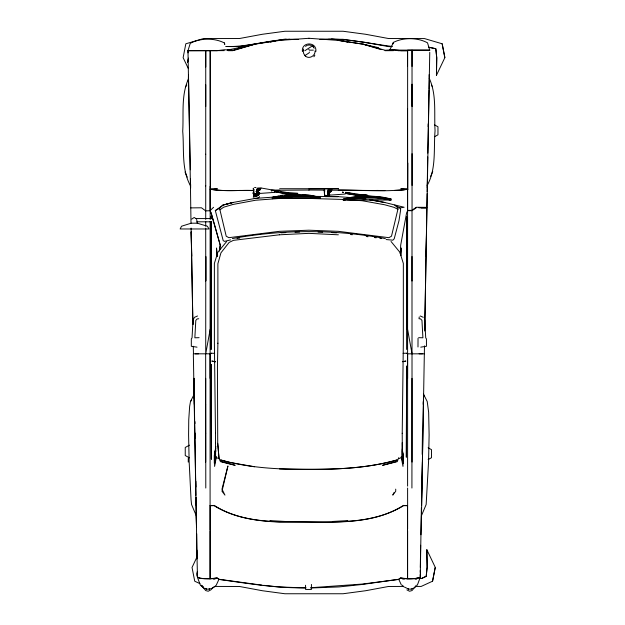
<?xml version="1.0" encoding="UTF-8"?>
<svg xmlns="http://www.w3.org/2000/svg" width="625" height="625" viewBox="0 0 625 625"><rect width="100%" height="100%" fill="white"/><g stroke="black" fill="none" stroke-linecap="round" stroke-linejoin="round"><path stroke-width="0.94" d="M205.672 462.07L205.687 433.125M205.703 228.148L205.766 281.047L205.758 256.633M205.719 185.961L205.727 154.203M205.687 433.227L205.664 353.812L193.336 353.82L196.227 515.617L191.555 504.523L191.055 499.727L189.141 461.516L188.594 434.945L188.75 419.789L189.641 406.391L190.5 401.492L194.18 394.281L195.93 495.398M214.742 460.68L214.734 463.523L214.305 463.234L214.305 455.422L214.75 454.992M215.5 457.531L215.492 459.367L215.07 459.055L215.078 451.477L215.508 451.109M215.742 451.797L215.742 449.969L215.313 450.273L215.297 457.891L215.734 458.188M402.586 459.297L402.586 462.063L403.031 461.781L403.047 454.148L402.594 453.758M407.602 378.352L407.625 353.836L406.609 353.219L403.117 353.328M412.016 66.469L412.023 50.18L407.641 50.18L407.578 210.383L412.055 210.375L412.023 50.187L429.758 50.211L427.516 42.812C417.469 37.422 403.578 37.273 393.461 42.375L389.719 50.102L429.789 50.148M412.039 106.398L412.07 84.352M411.992 256.492L411.992 281.031L412.023 210.672L416.297 207.773M412.039 106.008L412.055 84.219M412.039 462.07L411.992 280.766M423.531 394.281L421.484 515.617L426.156 504.523L428.57 461.516L429.117 434.945L428.648 412.297L427.211 401.492L423.531 394.281L424.078 396.117M190.469 187.969L187.984 50.664L190.266 43.336C200.312 37.938 214.203 37.797 224.312 42.898L224.75 44.258L224.312 42.898M205.727 154.281L205.75 50.695L188.023 50.727L188.016 52.891M205.711 226.211L205.719 221.359M205.719 219.422L205.719 185.727M205.664 404.32L205.711 378.352M210.078 529.906L210.133 221.383M407.742 189.391L401.016 188.75L407.742 189.391L407.812 163.023M190.461 179.078L190.578 188.25L190.664 184.461M411.922 488.039L411.992 378.352M272.398 197.445L272.375 198.664C287.883 194.68 304.352 194.664 319.883 198.562L319.898 197.242L309.688 195.141L296.102 194.219M319.898 197.344L319.883 198.562M343.367 199.086L343.344 200.148L390.844 200.047L390.867 198.984L388.125 198.922M215.492 442.695L215.398 457.398L219.023 458.555L220.445 461.641L235.172 465.312L221.727 461.648M428.156 126.719L428.18 123.836M429.063 89.078L429.297 74.43L429.477 79.742M417.984 346.984L418.031 338.305M424.703 331.008L427.141 193.648M402.219 433.383L403.32 343.25L403.344 263.461L399.891 252.273L391.023 241.469M420.312 567.422L420.656 545.25M422.188 454.359L422.453 433.164M421.844 481.242L421.57 498.18M421.953 488.016L424.477 345.859M415.438 586.43L421.172 586.43L432.555 581.211L435.242 567.336L426.836 549.68L427.133 567.203L426.18 576.312L421.539 578.477L418.977 578.531M429.047 90.031L427.805 153.117M417.312 585.227L420.234 577.383L420.359 572.875M427.367 183.75L426.992 207.375L416.312 207.273L412.047 210.172M423.172 404.297L423.219 401.648M407.625 530.867L407.625 578.766L415.117 578.602L420.234 577.352L420.289 574.406M420.312 573.031L421.383 507.57M427.203 187.734L427.719 156.93M421.602 505.633L422.414 462.07M188.344 68.594L183.133 57.664L185.82 43.789L203.492 38.57L239.414 38.531L262.344 34.273L284.922 31.25L343.062 31.25L365.641 34.273L388.562 38.531L424.484 38.57L442.156 43.789L444.844 57.664L436.438 75.32L436.758 57.891L435.852 48.727L428.539 47.219L435.781 48.688L436.734 57.797L436.438 75.297M210.141 186.359L210.195 189.219L213.07 189.305M272.375 198.664L272.398 197.344L282.547 195.195L295.133 194.289M295.305 194.477L295.289 195.359L296.742 195.484L296.766 194.344M368.039 195.914L380.656 196.773L390.867 198.875L390.852 200.195C375.32 196.297 358.852 196.312 343.344 200.297L343.367 198.977L353.516 196.836L366.102 195.922M429.758 52.328L427.305 187.453M424.727 329.117L426.938 207.852L421.164 207.93M426.031 256.172L426.547 231.906M421.398 515.555L420.945 534.75M258.117 188.539L257.438 188.828M257.859 190.031L259.898 189.648L260.102 188.359L259.258 188.297M329.648 189.906L328.398 190.469M328.688 192.438L328.234 189.836L331.055 189.969L330.688 191.43M427.187 191.75L427.289 187.961M188.273 81.148L188.477 74.945L190.305 169.789M400.312 253.758L400.695 245.094L406.602 212.898L407.625 210.703L407.547 108.438M309.477 52L309.102 52.852L304.922 55.57L303.633 53.445L303.18 50.93M253.289 197.297L253.789 194.945M400.766 255.664L401.219 247.977L400.766 255.562M427.187 185.453C436.523 168.695 433.492 149.062 435.062 130.734C434.016 113.297 436.773 94.711 429.273 78.344M420.281 572.164L420.281 570.32M419.242 316.891L419.008 318.734L420.523 318.891L421.953 320.359L422.906 337.781L418.664 337.672M219.445 250.867L220.195 245.094L211.156 212.914L210.086 210.703L210.086 189.211C224.437 191.656 239.188 190.023 253.68 190.539M219.508 250.883L220.258 245.109L211.102 212.898M217.891 343.406L217.883 263.734L220.945 252.828L229.125 242.43L233.438 240.336L279.336 234.805M253.461 192.664L253.062 192.93L253.75 194.57L256.57 194.703L256.648 194.18M324.609 195.812L327.539 196.336L327.617 195.812M258.141 188.867L257.258 189.273L258.672 189.336M258.867 188.781L260.242 188.664M329.109 190.5L328.227 190.906L329.641 190.977M329.828 190.422L331.242 190.484L329.133 190.281M188.5 78.859C181.008 95.234 183.758 113.812 182.711 131.25C184.281 149.586 181.258 169.211 190.586 185.969M303.336 50.672L303.633 49M315.086 50.93C315.414 56.148 308.555 59.766 304.922 55.57L305.539 56.008M210.195 329.281L205.719 353.812L205.766 256.508M432.555 581.211L435.25 567.469M216.383 456.812L214.594 466.422L214.453 454.32L215.898 446.539M426.836 549.742L427.156 567.109L426.25 576.273L421.57 578.531L419.648 578.477M274.312 191.734L288.875 194.242L296.07 194.367L288.867 193.984L274.312 191.734L274.289 192.398L258.172 193.562L256.547 192.383L256.539 190.82L259.977 190.078L260.969 188.023L259.133 188.18M345.281 193.375L359.844 195.875L367.039 196L359.836 195.617L345.281 193.375L345.258 194.039L329.133 195.195L327.516 194.016L327.508 192.453L330.945 191.711L331.938 189.656L328.5 190.398M188.469 58.102L187.453 62.469L188.547 58.977M304.797 50.758L312.602 45.75L314.203 48.289M193.633 396.117L194.18 394.281M407.625 210.703L412.023 210.672M430.555 176.602L432.742 171.5M256.57 194.703L258.562 192.875M327.539 196.336L329.531 194.516M398.68 458.555L398.633 457.82L397.266 461.641L382.539 465.312L395.984 461.648M197.25 556.406L192.039 567.469L194.734 581.211L199.898 583.617M271.414 190.875L272.227 190.609L271.703 190.914M342.781 192.312L343.195 192.242L342.375 192.375M394.023 492.555L392.758 495.117L395.719 491.266L395.719 489.133M193.453 353.516L193.273 346.273M313.898 56.766L314.867 55.156M185.359 87.172L186.789 85.047M259.461 189.266L259.211 189.594L259.914 189.625L259.273 190.102L256.453 189.969L257.344 189.164L257.266 188.203L260.18 188.539L258.867 188.672M257.867 192.742L257.055 193.438L256.75 191.703M226.695 241.469L217.828 252.273L214.375 263.461L214.391 343.25L215.492 433.383M190.5 401.492L191.656 400.188M213.586 207.281L210.094 210.641M213.695 586.938L210.844 589.867L208.188 591.242L205.703 590.57L201.273 585.227M191.773 219.094L194.219 217.469L196.672 219.094M416.406 585.164L412.008 590.57L409.523 591.242L406.867 589.867M230.578 239.891L224.516 241.383L223.203 240.648L215.328 210.578L219.555 208.25L222.984 205.094L232.961 202.477L255.57 198.367L277.008 196.859M253.75 194.57L254.172 194.203M324.719 196.203L325.141 195.836M214.992 453.758L214.539 454.148L214.555 461.781L215 462.063L215 460.219M296.156 194.477L296.648 194.07M367.125 196.117L367.617 195.703M190.781 207.891L201.461 207.789L205.719 210.891L210.133 210.719M216.016 448.734L215.594 449.07L215.602 456.469L216.031 456.672M237.734 48.68L239.047 47.703L254.734 44.18M305.57 46.398L306.859 45.445M215.328 210.578L222.984 205.094M413.18 588.531L415.492 586.93M219.93 209.82L223.664 207.203L232.984 204.453L255.523 200.25L279.734 198.43L308.852 198.43L343.367 199.453M258 189.945L256.453 189.969L257.586 190.805M258.883 194.477L256.781 195.906L253.961 195.773L253.062 192.93M329.805 194.586L328.023 195.07L327.422 191.602L328.312 190.805L328.234 189.836M328.398 191.453L329.945 191.422M328.023 195.07L328.57 194.695M401.852 458.188L402.289 457.891L402.266 450.273M399.359 578.758L400.672 577.883C407.055 579.422 413.93 579.242 420.234 577.383M424.25 353.82L407.625 353.82L406.609 353.219M214.641 353.344L211.102 353.219L210.086 353.828L210.109 378.352M211.148 353.234L210.195 353.812L205.664 353.789M434.594 136.688L437.961 134.836L437.961 126.773L434.594 124.914M189.461 445.148L185.242 447.469L185.242 455.531L189.461 457.852M428.133 459.578L431.508 457.719L431.508 449.656L428.133 447.797M211.164 588.656L214.57 586.938L216.281 585.102L219 579.195L217.039 577.883C210.656 579.359 203.773 579.234 197.477 577.383L196.859 550.094M411.266 588.945L412.555 588.367M197.523 315.984L194.492 317.32L193.055 319.836L192.039 337.844L191.312 338.914L191.312 346.281L197.023 347.156M209.203 588.992L210.156 588.578L209.211 588.914M366.586 195.984L366.562 197.117L368.023 196.992L367.734 195.977M257.328 193.25L258.938 192.695M257.695 191.867L258.398 191.977L258.055 192.438L257.742 191.773L258.445 191.883L257.75 192.117M328.664 193.5L329.414 193.859L328.711 193.406M398.688 458.555L402.32 457.398L402.219 442.695M324.828 195.68L327.172 195.93M253.859 194.047L256.203 194.289M233.867 50.414L254.742 44.18L279.586 40.422M288.867 193.984L290.219 193.594L289.117 193.469M359.836 195.617L361.188 195.227L360.086 195.102M257.859 193.156L259.195 192.797M257.055 193.438L259.727 192.703M254.969 44.18L232.977 50.266L224.43 49.742L216.828 50.703L210.266 50.672L210.438 189.391L217.156 188.75L210.438 189.391M223 205.094L232.961 202.469M225.898 204.328L232.938 202.484M270.266 42.125L276.773 40.484M307.617 45.281L309.133 44.945L311.406 45.445M407.766 189.219C384.844 192.258 361.398 189.781 338.305 190.219L366.344 190.562M278.859 196.234L272.398 197.344M280.703 195.844L282.547 195.453M344.289 199.039L357.391 196.805M227.164 50.109L239.047 47.703M403.18 361.609L405.906 361.062L402.391 361.75M407.625 189.211L403.289 190.055L394.633 190.414M219.555 208.25L226.219 236.203L228.844 237.68L279.336 231.336L308.852 230.195L338.375 231.336L388.867 237.68L391.492 236.203L398.156 208.25L394.719 205.094L399.898 207.961L404.133 207.266L384.742 202.484L369.688 199.742L384.742 202.477M254.547 187.555L256.023 187.469M342.898 192.07L342.383 192.508L343.078 192.617L342.492 192.273M420.734 347.148L426.445 346.273L426.445 338.906L425.719 337.836L424.703 319.82M236.992 238.484L239.711 238.086M398.562 579.289L362.383 584.453L339.047 586.922L310.805 587.992M276.391 40.5L239.172 46.633L226.281 46.531M278.312 40.234L281.203 39.828M283.133 39.562L289.883 39.289M232.391 238.562C282.992 229.312 334.727 229.312 385.328 238.562M283.344 39.359L286.18 39.047M259.531 189.039L260.258 188.961M330.5 190.672L331.219 190.594M258.68 188.266L258.023 188.336L259.43 188.406M258.07 188.438L258.727 188.367M329.695 190.008L329.031 190.078L330.398 190.039M330.445 190.141L329.836 190.312M330.492 190.242L331.148 190.172M258.805 189.117L258.047 189.195L259.508 189.148M329.773 190.758L329.016 190.836L330.477 190.789M198.75 318.75L197.227 318.906L195.805 320.375L194.852 337.797L199.094 337.68M347.805 520.602L332.594 521.469M279.359 40.422L309.086 38.281M256.586 189.875L258.977 189.789M258.273 189.758L259.117 189.695L257.18 189.383M328.555 192.438L327.422 191.602L329.102 191.484L328.125 191.641M329.242 191.391L330.078 191.328M330.648 191.453L328.828 191.672M284.484 195.312L289.328 194.961M310.766 587.734L362.336 584.062L398.625 579.445L400.508 578.016L407.5 578.695L407.5 505.68L403.578 505.68C366.469 528.07 320.766 520.797 279.648 522.07C257.008 521.195 233.672 517.742 214.055 505.68L210.133 505.68L210.141 578.695L217.133 578.016L219.016 579.445C247.859 583.359 276.664 588.453 305.898 587.773M210.078 505.641L214.242 505.406C242.18 523.266 276.977 522 308.852 521.922C340.727 522 375.523 523.266 403.469 505.406L407.625 505.641L407.625 528.93M279.344 234.805L308.852 233.359L338.367 234.805M281.18 232.828L285.789 232.617M295.016 232.203L299.633 232.023M404.641 189.305L407.516 189.219M276.047 197.352L316.242 197.266M344.281 199.055L346.102 199.008M348.844 198.938L386.297 198.875M206.234 589.172L209.445 589.086M372.797 190.508L378.242 190.43M426.758 207.875L418.805 207.797M271.773 190.32L309.086 190.031M271.094 190.312L279.711 190.211M298.422 39.469C273.828 37.734 250.195 47.461 225.742 46.477M391.57 46.609L388.812 46.633L365.086 42.375L342.922 39.289L328.453 39.289M251.367 190.562L253.273 190.547M195.266 353.812L198.617 353.789M384.961 50.688L393.516 50.648M407.914 50.672L401.352 50.703L393.75 49.742L385.203 50.266L363.211 44.18L338.594 40.422L308.852 38.281M285.117 521.469L269.914 520.602M253.891 190.508C239.453 189.953 224.695 191.789 210.414 189.219M213.125 578.789L215.07 578.781M403.023 586.43L388.562 586.469L365.641 590.727L343.062 593.75L284.922 593.75L262.344 590.727L239.414 586.469L214.492 586.43M309.086 188.758L338.469 188.727L279.711 188.727M367.055 194.68L361.195 194.695L345.773 192.344L351.234 193.445M361.203 194.953L365.109 194.945M392.484 46.477C368.398 43.578 344.367 37.672 319.828 39.391M224.258 50.625L187.984 50.664M397.883 50.703L407.625 50.703M292.375 196.656L279.773 196.664L310.797 196.336M325.336 196.656L337.938 196.656M196.008 218.57L211.836 218.57M196.938 221.805L211.836 221.805M197.227 223.188L191.219 223.188L181.547 226.227L180.148 228.969L209.023 228.969L207.367 226.227L197.227 223.188L196.781 219.914M386.125 239.547L392.852 240.18L394.203 238.82L399.008 220.625L400.672 209.641L399.898 207.961M213.234 578.852L215.125 578.852M402.586 578.852L404.477 578.852M228 50.664L232.75 50.688M384.898 190.586L327.82 190.156M402.633 578.781L404.586 578.789M308.852 190.031L324.977 190.133M419.125 353.789L422.477 353.812M313.703 196.367L337.953 196.656L352.484 197.688M279.484 468.93C318.812 469.43 359.039 470.867 397.227 459.898C368.562 468.031 338.5 469.438 308.852 469.422C279.211 469.43 249.141 468.078 220.484 459.898L229.266 462.289L254.438 466.781M239.461 190.43L244.914 190.508M258.438 190.062L259.305 190.078M329.406 191.695L330.883 191.258L328.148 191.016M408.266 589.086L411.469 589.172M318.078 232.023L322.695 232.203M305.93 587.953L278.664 586.922L263.727 585.344M327.422 191.602L330.242 191.734L330.594 192.227M258.164 188.641L259.57 188.703M259.57 188.812L260.273 188.852M331.914 232.617L336.531 232.828M368.047 196.172L373.867 196.57M376.781 196.766L390.867 198.875M296.109 194.469L299.016 194.672M302.898 194.93L308.727 195.328M347.133 199.711L362.188 200.734L384.719 204.773L394 207.336L397.906 209.281M354.414 197.828L365.922 199.055L362.156 198.367M330.227 189.93L331.07 189.992M261.859 585.141L219.148 579.289M331.531 39.047L338.141 39.781L347.438 42.125M360.086 195.359L361.188 195.484M350.492 234.516L352.352 234.742M374.375 237.547L376.188 237.781M379.805 238.242L381.617 238.477M366.227 236.484L368.039 236.727M338.344 40.422L362.969 44.18L378.656 47.703M353.055 193.727L354.875 194M356.695 194.281L359.43 194.703M275.719 191.102L278.453 191.523M280.273 191.805C278.664 193.422 313.211 193.789 289.367 192.953L261.008 187.984M215.313 361.75L211.797 361.062L215.438 361.789M310.625 195.586L319.898 197.242M254.109 198.047L255.57 198.375A3.273 1.852 -9.9 0 0 259.555 196.609M362.969 44.18L381.117 49.602M329.133 194.781L328.734 194.633A2.055 1.156 -9.9 0 1 326.578 195.727M258.164 193.148L257.766 192.992A2.055 1.156 -9.9 0 1 255.609 194.094M345.773 192.344L345.812 192.891M407.57 588.523L408.5 588.914M407.555 588.578L408.508 588.992M420.234 315.977L423.266 317.305M313.344 50.133L309.438 50.172L308.766 49.43M404.703 587.18L406.836 588.227M204.531 588.531L200.398 585.227L197.477 577.383L197.344 572.875M312.602 46.328L313.344 46.867L312.648 45.719L313.344 46.289M196.461 515.555L196.492 514.141M402.078 451.109L402.508 451.477L402.516 459.055L402.094 459.367L402.086 457.531M329.25 194.516L329.641 194.906M258.289 192.883L258.672 193.273M402.32 585.188L404.008 586.938M431.461 85.234L432.414 86.656M398.703 579.195L401.422 585.102M185.031 172.016L187.219 177.125M331.188 190.789L331.328 191.273M260.219 189.156L260.359 189.641M217.727 443.297L219.031 458.555L217.727 443.367L217.438 366.797L217.898 343.141M401.203 456.812L402.984 466.422L403.133 454.32L402.164 449.023M442.156 43.789L444.852 57.531M407.555 329.266L412.039 353.797M329.367 190.672L329.641 192.258M258.398 189.039L258.672 190.617M257.266 188.203L257.57 189.938M324.453 194.008L324.289 189.812L324.57 194.914A2.367 1.336 -9.9 0 0 326.469 195.477A2.367 1.336 -9.9 0 0 328.602 194.672M217.055 256.523L216.539 247.992L217.055 256.633M196.023 515.547L196.555 527.109M194.93 421.602L194.984 423.531M191.211 231.914L191.727 256.188L191.148 231.906M192.867 324.547L191.641 256.172M195.969 497.258L197 558.797M192.922 324.508L191.086 228.086M194.18 398.109L193.938 378.336L194.055 384.852M194.125 388.586L194.227 394.18M196.125 497.25L196.273 505.617M197.367 571.477C194.266 581.016 204.656 577.938 210.078 578.766L210.078 530.867M190.414 184.266L191.008 223.305M390.852 200.195L390.844 199.938C375.32 196.047 358.852 196.055 343.344 200.039L343.344 200.297M329.375 193.953L329.016 193.727M193.938 378.32L194.305 404.336M195.258 433.164L195.32 437.984M195.867 481.242L195.938 487M402.32 457.25L402.219 433.227M196.703 533.812L196.836 558.711M205.789 488.039L205.695 404.344M412.047 153.688L412.063 185.445M407.602 488.047L407.625 505.641M406.609 349.469L406.617 216.734L406.586 329.289M205.719 84.734L205.734 106.523M205.758 66.992L205.75 50.695L210.133 50.695L210.172 219.453M407.547 50.68L407.547 65.898M407.586 211.664L407.602 486.125M315.867 51.508C317.07 41.43 301.195 41.43 302.398 51.508M311.43 584.414L311.43 589.445L305.555 589.445L305.555 585.25M215.492 433.227L215.492 443.32M194.422 394.18L194.422 395.094M188.25 458.461L188.25 462.102M258.391 192.773A3.273 1.852 -9.9 0 1 258.328 195.422A3.273 1.852 -9.9 0 1 253.734 195.93M257.633 193.039A2.367 1.336 -9.9 0 1 255.5 193.844A2.367 1.336 -9.9 0 1 253.602 193.273L253.32 188.18L253.484 192.367A2.367 1.336 -9.9 0 1 253.836 191.906M256.492 191.305A1.969 1.117 -9.9 0 1 255.875 191.531M254 191.445A1.969 1.117 -9.9 0 1 254.297 189.695M257.852 193.477A2.055 1.156 -9.9 0 1 257.039 194.219M255.687 194.578A2.055 1.156 -9.9 0 1 254.438 194.375M258.32 194.453A2.367 1.336 -9.9 0 1 254.383 195.492M254.359 193.891A2.055 1.156 -9.9 0 1 254.164 192.414M328.445 195.492A1.969 1.117 -9.9 0 1 327.961 195.82M324.586 192.805A1.969 1.117 -9.9 0 1 324.781 191.664M325.328 195.531A2.055 1.156 -9.9 0 1 324.93 195.234M211.141 221.578L211.148 349.484L211.148 221.586M211.141 216.75L211.141 218.68L211.141 216.75M211.117 364.484L211.367 459.172L211.117 364.484M406.594 378.391L406.336 457.234L406.586 365.984L406.594 378.391M402.336 452.289L402.32 460.617L402.758 460.344L402.773 452.828L402.336 452.289M272.391 198.422L319.898 198.328C304.367 194.398 287.891 194.422 272.375 198.406M227.898 466.117L221.992 491.266L224.953 495.117L221.992 489.133L227.898 466.117M393.461 42.375L393.031 43.742L393.461 42.375M215.25 452.289L214.812 452.828L214.828 460.344L215.266 460.617L215.25 452.289M403.281 463.234L402.852 463.523L402.836 454.992L403.281 455.422L403.281 463.234M416.797 578.852L414.898 578.852L416.812 578.797M206.445 588.945L205.156 588.367L206.492 589.008M203.055 586.867L201.867 585.773L203.055 586.867"/></g></svg>
